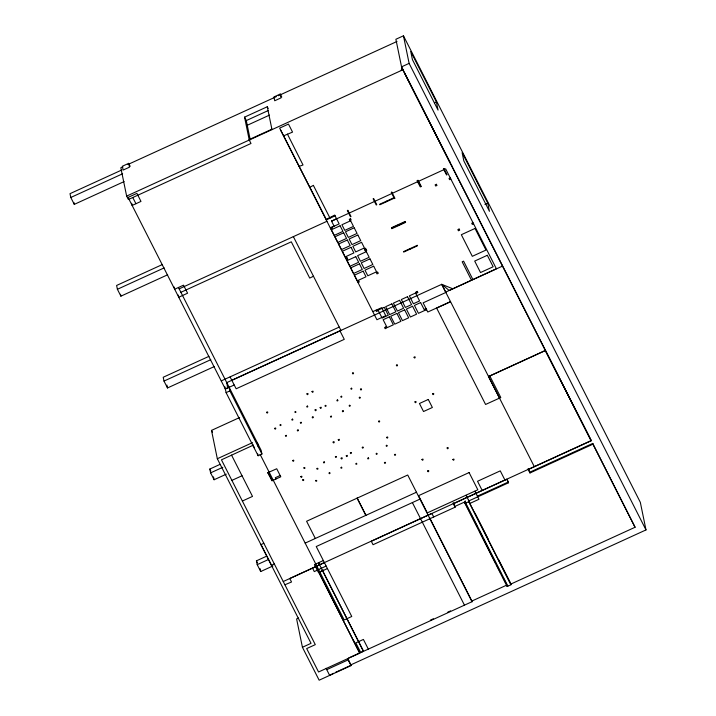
<?xml version="1.0" encoding="UTF-8"?>
<svg xmlns="http://www.w3.org/2000/svg" width="716" height="716" viewBox="0 0 716 716"><rect width="100%" height="100%" fill="white"/><g stroke="black" fill="none" stroke-linecap="round" stroke-linejoin="round"><path stroke-width="1.07" d="M401.3 70.508L401.703 67.608L395.885 39.264L403.457 35.8L640.328 502.337L645.993 529.921L350.947 664.824L351.1 665.585L319.148 680.2L302.429 647.273L296.612 618.928L298.527 618.051M336.565 218.747L331.535 221.163L445.665 168.86L496.394 268.777L449.192 290.481L441.736 284.324L226.793 382.604L227.607 387.884M128.683 163.355L122.364 166.246L123.152 170.059L129.462 167.177L128.683 163.355L130.196 166.345M280.242 94.056L273.933 96.946L274.711 100.759L281.03 97.868L280.242 94.056L281.764 97.045M122.848 166.819L120.825 167.75L126.642 196.095L128.388 199.531L250.994 143.477L249.249 140.032L244.55 117.138L267.283 106.747L268.16 108.465M127.922 164.501L276.304 96.66M278.336 95.729L397.004 41.465M121.863 169.96L70.007 193.669L70.794 197.482L74.285 204.373L124.11 181.587M70.794 197.482L122.642 173.773M250.242 139.826L246.295 120.583L268.044 110.64M247.127 125.345L269.493 115.115M403.457 35.8L409.122 63.384L401.542 66.848L590.995 439.982L591.148 440.752L528.247 469.508L530.001 472.954L592.893 444.189L592.741 443.428L529.84 472.184L530.001 472.954M249.159 139.593L271.892 129.202M126.642 196.095L402.822 69.81L402.661 69.049M280.565 129.954L326.228 219.347L334.775 215.086M434.478 102.782L436.366 101.914L410.733 51.427L412.416 59.607L438.049 110.094L436.366 101.914M309.715 187.377L313.438 185.319M162.362 264.544L116.61 285.46L117.397 289.282L120.897 296.164L167.66 274.774M117.397 289.282L164.161 267.891M326.236 219.91L335.079 215.865M179.161 288.861L326.935 221.289M417.652 180.548L418.162 180.316L421.303 186.509L420.802 186.742L417.571 180.378L417.061 180.611L420.211 186.804L420.713 186.572M180.906 292.298L291.296 241.829L309.706 278.085L313.474 276.242M330.899 229.093L332.161 228.511L331.58 227.366M450.283 177.944L449.022 178.526L449.603 179.671L450.865 179.098M391.589 228.225L405.363 221.933M345.345 257.545L346.607 256.972L347.77 259.264L346.508 259.845M345.926 258.691L347.188 258.118M364.874 250.027L366.136 249.454M484.92 204.436L487.757 203.138L462.124 152.651L463.807 160.823L489.44 211.309L487.757 203.138M473.007 222.694L471.746 223.276L472.327 224.421L473.589 223.848M357.463 281.415L358.725 280.833L359.307 281.979L358.045 282.56M208.974 356.335L163.221 377.251L164 381.073L167.499 387.956L214.263 366.574M164 381.073L210.773 359.683M339.241 327.069L221.253 380.894M340.968 330.398L231.841 380.294M225.334 388.931L229.12 387.195L229.881 390.9L261.922 454.007L258.136 455.743L226.095 392.637L224.905 386.855M234.195 384.993L225.352 389.039L128.066 197.419L136.908 193.374L140.98 201.411L132.147 205.447L131.699 203.272M226.095 392.637L229.881 390.9M445.853 292.45L423.12 302.841L427.783 312.024L450.516 301.624M450.543 301.74L436.644 308.086L485.582 404.468L499.473 398.123M302.429 647.273L311.039 643.326L217.324 458.732L211.506 430.388L239.69 417.5M217.324 458.732L252.56 442.622M252.757 445.397L221.45 459.824L315.291 644.642L306.672 648.58L318.557 671.984L359.727 653.162L359.575 652.401M226.301 474.171L214.102 479.747L210.602 472.864L209.824 469.052L219.991 464.398M210.602 472.864L222.81 467.288M231.921 480.373L242.026 475.755M267.856 472.694L271.955 480.83L280.797 476.784L276.725 468.756L267.856 472.694L270.281 476.641M280.144 475.505L275.32 477.706L275.973 478.995M242.402 501.03L252.506 496.403L231.536 455.099M260.955 544.679L263.837 543.238M272.903 565.962L260.705 571.538L257.214 564.655L256.426 560.843L266.594 556.198M257.214 564.655L268.393 559.545M305.168 543.113L416.461 492.223M271.436 565.327L274.326 563.895M419.961 499.115L316.239 546.532L351.753 616.485L344.181 619.949L260.15 454.445M323.328 560.547L314.485 564.593L318.566 572.621L327.4 568.585M316.821 566.061L591.13 440.635L545.341 350.455L488.527 376.544L499.526 398.096L500.788 397.514L489.762 375.864L488.527 376.544L545.359 350.563L545.207 349.802M284.95 584.757L291.537 581.983L289.783 578.546L315.577 566.75M431.9 513.444L371.3 541.269L373.045 544.715L455.143 507.179L453.237 502.972L455.143 507.179M453.398 503.733L506.758 479.219M454.991 506.409L464.666 501.988L477.223 526.707M477.438 496.143L508.369 482.002L507.062 479.425M312.498 568.039L314.27 571.592L326.147 566.043M508.369 482.002L508.521 482.772L468.613 501.021L510.794 584.086L635.074 527.262L592.741 443.428M510.633 583.325L510.929 584.748L507.134 586.476L464.961 503.402L468.747 501.674L468.461 500.251M320.732 571.395L323.569 570.097M430.334 620.163L433.377 618.767M447.581 612.278L450.624 610.882M348.576 658.022L363.477 651.211L322.298 570.115M472.041 601.691L360.748 652.58L355.834 642.896L363.406 639.433L368.319 649.117M326.72 669.666L348.191 659.848L348.03 659.087L351.037 665.262L335.419 672.405M333.468 673.291L329.629 675.403L326.093 668.305M502.328 265.35L502.48 266.11L445.647 292.101L441.736 284.324L452.7 288.754M272.411 480.624L268.088 472.587M409.122 63.384L645.993 529.921M404.495 72.925L449.943 162.425M401.703 67.608L591.148 440.752M592.893 444.189L635.074 527.262M441.736 284.324L534.288 466.626M529.84 472.184L528.095 468.747L528.247 469.508M386.425 201.187L386.658 201.644M398.311 224.591L398.776 225.513L405.596 222.39L405.131 221.477L391.491 227.706L391.822 228.681L398.651 225.567L398.418 225.11M506.776 479.326L508.521 482.772M504.932 480.051L500.269 470.868L477.536 481.268L482.199 490.442M334.846 215.409L339.151 223.902L330.309 227.939L334.103 226.211L331.517 221.056M474.887 491.248L478.968 499.276L470.126 503.321L466.053 495.293M377.108 309.751L377.69 310.896L376.428 311.478L375.846 310.332M313.51 185.65L330.022 218.174M474.985 513.112L488.043 538.826M498.587 559.59L510.132 582.341M468.747 501.674L510.929 584.748M507.895 586.127L465.713 503.053L465.266 500.869M479.729 531.657L482.244 536.597M483.246 538.575L495.803 563.304M496.806 565.282L500.824 573.194M503.33 578.134L505.845 583.084M244.55 117.138L246.295 120.583M293.318 236.54L340.995 330.506M339.957 330.864L344.271 339.348L236.155 388.788L230.113 376.965M431.927 513.551L433.672 516.997L433.538 516.334M429.725 517.963L471.925 601.145M412.38 502.578L464.46 605.154M357.203 498.112L365.939 515.323M357.114 498.157L365.849 515.368M315.326 538.468L306.591 521.257L407.726 475.012L472.059 601.798L471.907 601.037L506.847 585.062L507.134 586.476M319.596 564.915L318.477 562.651L363.522 651.426L363.361 650.665M132.782 197.526L135.933 203.72M178.463 287.483L261.179 450.409L261.922 454.007M329.45 593.063L333.969 601.959M353.051 639.54L357.57 648.445M318.513 571.851L359.683 652.938M314.942 564.387L359.727 653.162M351.1 665.585L347.564 658.487M211.506 430.388L212.509 432.366M260.884 544.348L271.373 565.005M209.824 469.052L210.826 471.012M256.426 560.843L257.429 562.812M451.599 165.432L451.751 166.193M449.854 161.986L450.006 162.756M472.936 279.625L463.592 261.152L462.178 261.796L471.522 280.269M408.371 80.29L408.532 81.06M404.406 72.495L404.567 73.256M464.666 501.988L464.961 503.402M429.752 518.071L429.886 518.724M372.821 311.594L381.682 307.665L385.763 315.693L376.92 319.739L279.634 128.119L288.467 124.074L292.549 132.111L283.643 135.825M299.163 166.398L303.02 164.993L287.429 134.089M267.283 106.747L271.982 129.632M349.193 661.387L349.354 662.148M324.402 562.597L283.241 581.535M257.554 443.204L258.315 446.909M257.76 453.944L258.136 455.743M254.153 446.838L254.529 448.637M252.927 444.421L253.294 446.22M260.123 568.683L260.705 571.538M178.302 295.064L178.749 297.247L187.592 293.202L183.511 285.174L174.668 289.21L174.221 287.035M213.511 476.883L214.102 479.747M166.909 385.092L167.499 387.956M120.503 294.258L120.897 296.164M73.9 202.458L74.285 204.373M302.859 479.72L302.779 480.49L303.611 480.534L303.691 479.765L302.859 479.72M304.049 467.664L303.978 468.434L304.801 468.479L304.882 467.709L304.049 467.664M315.872 480.418L315.801 481.188L316.633 481.233L316.705 480.463L315.872 480.418M317.072 468.362L316.991 469.132L317.823 469.177L317.904 468.407L317.072 468.362M266.647 412.282C267.301 414.797 268.84 410.635 266.647 412.282M274.658 428.365C275.302 430.88 276.85 426.718 274.658 428.365M306.94 393.863C307.594 396.378 309.133 392.216 306.94 393.863M292.683 460.531C293.336 463.046 294.876 458.884 292.683 460.531M312.015 391.536C312.668 394.051 314.208 389.889 312.015 391.536M315.067 409.937C315.72 412.452 317.26 408.29 315.067 409.937M300.818 476.605C301.472 479.12 303.011 474.959 300.818 476.605M320.15 407.61C320.795 410.125 322.343 405.963 320.15 407.61M333.101 442.103C333.754 444.618 335.294 440.456 333.101 442.103M352.433 373.117C353.077 375.623 354.626 371.461 352.433 373.117M338.256 439.696C338.91 442.211 340.449 438.049 338.256 439.696M341.111 458.186C341.756 460.701 343.304 456.54 341.111 458.186M360.434 389.191C361.088 391.706 362.627 387.544 360.434 389.191M346.267 455.779C346.911 458.285 348.459 454.132 346.267 455.779M378.549 421.276C379.203 423.783 380.742 419.63 378.549 421.276M396.378 365.169C397.031 367.684 398.57 363.522 396.378 365.169M386.676 437.351C387.329 439.866 388.869 435.704 386.676 437.351M414.072 357.221C414.725 359.736 416.265 355.575 414.072 357.221M414.958 401.891C415.611 404.397 417.151 400.235 414.958 401.891M432.652 393.827C433.305 396.333 434.845 392.18 432.652 393.827M421.975 459.457C422.628 461.972 424.167 457.81 421.975 459.457M427.658 470.949C428.302 473.464 429.851 469.302 427.658 470.949M447.115 447.965C447.76 450.48 449.308 446.319 447.115 447.965M452.915 459.448C453.559 461.963 455.108 457.801 452.915 459.448M341.38 396.234L340.744 396.754L341.272 397.326L341.917 396.816L341.38 396.234M351.431 388.206L350.795 388.716L351.323 389.289L351.968 388.779L351.431 388.206M349.748 405.247L349.104 405.766L349.641 406.339L350.276 405.829L349.748 405.247M359.799 397.219L359.155 397.729L359.692 398.302L360.327 397.792L359.799 397.219M376.679 453.317L376.034 453.837L376.562 454.409L377.207 453.899L376.679 453.317M386.73 445.289L386.085 445.8L386.613 446.372L387.258 445.862L386.73 445.289M385.038 462.33L384.394 462.849L384.931 463.422L385.566 462.912L385.038 462.33M395.089 454.302L394.444 454.812L394.981 455.385L395.617 454.875L395.089 454.302M347.86 210.334L347.35 210.567L350.5 216.76L351.001 216.527L347.86 210.334M373.618 198.556L373.117 198.788L376.258 204.982L376.768 204.749L373.618 198.556M391.804 192.156L391.294 192.389L394.444 198.583L394.946 198.359L391.804 192.156M443.92 168.537L443.419 168.761L446.569 174.964L447.07 174.731L443.92 168.537M393.245 198.072L379.605 204.302L379.838 204.758L393.478 198.529L393.245 198.072M350.518 218.702L349.256 219.284L349.838 220.43L351.108 219.848L350.518 218.702M350.634 220.77L341.926 224.752L344.781 230.382L353.489 226.39L350.634 220.77M340.1 225.764L331.383 229.755L334.238 235.376L342.955 231.384L340.1 225.764M436.393 184.298L435.131 184.88L435.713 186.026L436.975 185.444L436.393 184.298M354.205 227.795L345.488 231.787L348.343 237.408L357.06 233.425L354.205 227.795M343.671 232.798L334.954 236.781L337.809 242.402L346.526 238.419L343.671 232.798M357.866 235.009L349.148 238.992L352.004 244.612L360.721 240.63L357.866 235.009M347.332 240.003L338.614 243.986L341.469 249.607L350.187 245.624L347.332 240.003M361.571 242.312L352.863 246.295L355.718 251.916L364.426 247.933L361.571 242.312M351.037 247.306L342.32 251.289L345.175 256.919L353.892 252.927L351.037 247.306M365.554 248.309L364.292 248.882L365.455 251.182L366.717 250.6L365.554 248.309M366.324 251.665L357.606 255.648L360.461 261.277L369.179 257.286L366.324 251.665M355.789 256.659L347.072 260.642L349.927 266.271L358.644 262.28L355.789 256.659M369.984 258.87L361.267 262.853L364.122 268.482L372.839 264.49L369.984 258.87M359.45 263.864L350.733 267.856L353.588 273.476L362.305 269.493L359.45 263.864M410.295 248.515L403.475 251.629L403.708 252.095L410.528 248.971L410.295 248.515M417.249 245.337L410.429 248.461L410.662 248.917L417.482 245.803L417.249 245.337M373.689 266.182L364.981 270.165L367.836 275.785L376.544 271.803L373.689 266.182M363.155 271.176L354.438 275.159L357.293 280.779L366.01 276.797L363.155 271.176M459.108 229.048L457.846 229.63L458.428 230.776L459.69 230.194L459.108 229.048M377.672 272.17L376.41 272.751L376.992 273.897L378.254 273.324L377.672 272.17M475.021 228.449L461.337 234.714L472.309 256.319L485.994 250.063L475.021 228.449M487.319 255.299L474.69 261.072L480.517 272.545L493.145 266.773L487.319 255.299M417.276 291.385L416.014 291.967L416.596 293.113L417.858 292.54L417.276 291.385M384.277 307.325L378.093 310.153L382.111 318.074L388.296 315.237L384.277 307.325M391.858 303.861L385.664 306.69L389.683 314.601L395.876 311.773L391.858 303.861M399.591 300.317L393.406 303.145L397.425 311.066L403.609 308.238L399.591 300.317M407.529 296.692L401.336 299.521L405.354 307.441L411.548 304.613L407.529 296.692M415.566 293.014L409.382 295.842L413.4 303.763L419.585 300.935L415.566 293.014M389.334 316.893L383.141 319.721L387.159 327.633L393.353 324.804L389.334 316.893M396.906 313.42L390.721 316.257L394.74 324.169L400.933 321.341L396.906 313.42M404.647 309.885L398.454 312.713L402.481 320.634L408.666 317.806L404.647 309.885M412.577 306.26L406.393 309.088L410.411 317.009L416.596 314.172L412.577 306.26M420.623 302.582L414.43 305.41L418.448 313.331L424.642 310.502L420.623 302.582M385.843 326.961L384.582 327.543L385.163 328.689L386.425 328.116L385.843 326.961M426.011 308.596L424.749 309.178L425.331 310.323L426.593 309.751L426.011 308.596M295.601 411.521L294.84 411.861L295.189 412.55L295.95 412.21L295.601 411.521M307.468 406.088L306.708 406.437L307.057 407.127L307.817 406.778L307.468 406.088M280.681 424.57L279.92 424.91L280.278 425.599L281.03 425.259L280.681 424.57M292.558 419.137L291.797 419.486L292.146 420.176L292.907 419.827L292.558 419.137M325.726 405.372L324.966 405.721L325.315 406.411L326.075 406.062L325.726 405.372M337.594 399.949L336.842 400.289L337.191 400.978L337.943 400.638L337.594 399.949M301.069 422.306L300.317 422.655L300.666 423.335L301.418 422.995L301.069 422.306M312.946 416.873L312.185 417.222L312.534 417.911L313.295 417.562L312.946 416.873M286.158 435.355L285.398 435.695L285.747 436.384L286.507 436.044L286.158 435.355M298.035 429.922L297.274 430.271L297.623 430.96L298.384 430.611L298.035 429.922M331.204 416.157L330.443 416.506L330.792 417.195L331.553 416.846L331.204 416.157M343.071 410.733L342.32 411.074L342.669 411.763L343.42 411.423L343.071 410.733M428.284 399.456L419.442 403.502L423.523 411.53L432.366 407.485L428.284 399.456M324.223 461.883L323.462 462.232L323.811 462.921L324.572 462.572L324.223 461.883M336.09 456.45L335.33 456.799L335.688 457.488L336.439 457.139L336.09 456.45M351.046 452.548L350.285 452.897L350.634 453.586L351.395 453.237L351.046 452.548M362.923 447.124L362.162 447.464L362.511 448.153L363.272 447.804L362.923 447.124M329.691 472.667L328.939 473.016L329.288 473.706L330.04 473.357L329.691 472.667M341.568 467.244L340.807 467.584L341.156 468.273L341.917 467.924L341.568 467.244M356.523 463.333L355.762 463.682L356.112 464.371L356.872 464.022L356.523 463.333M368.391 457.909L367.639 458.249L367.988 458.938L368.74 458.598L368.391 457.909M469.096 472.569L418.574 495.669L427.318 512.88L477.84 489.78L469.096 472.569"/></g></svg>
